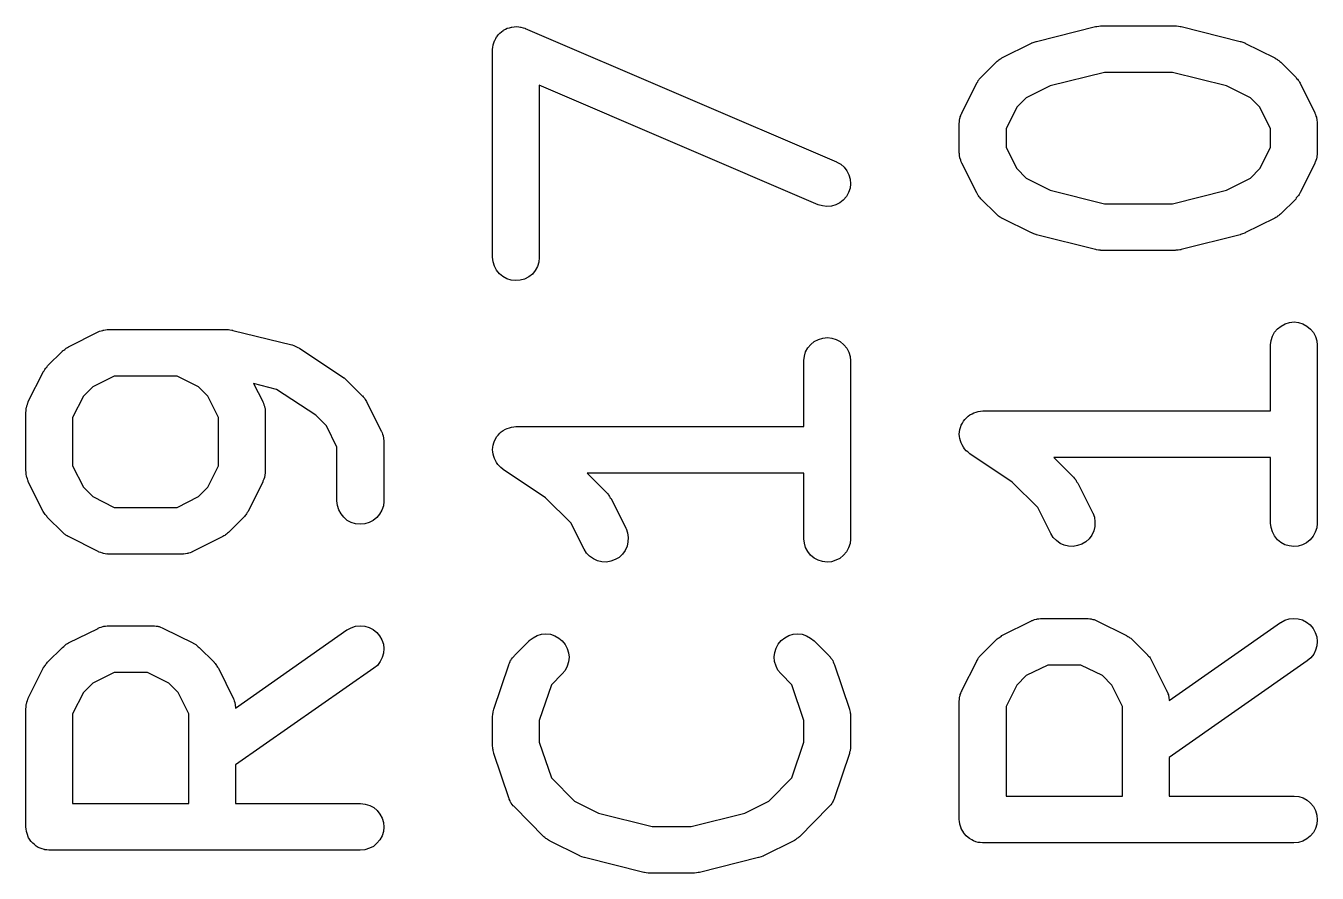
# Model space of a CAD drawing. Extents: x 99.8 to 129.4, y -164.5 to -95.4.
# Drawn here: x 106.877 to 111.027, y -114.737 to -112.013 of the extents above; entities that cross this region are included whole.
import ezdxf

# ---------------------------------------------------------------- set-up
doc = ezdxf.new("R2010")
doc.units = 0
doc.layers.add('BLACK', color=7, linetype='CONTINUOUS')

msp = doc.modelspace()

# ---------------------------------------------------------------- linework, layer by layer
at = {"layer": 'BLACK', "linetype": 'CONTINUOUS'}
for p, q in [((108.387, -112.054), (108.39, -112.048)), ((108.39, -112.048), (108.391, -112.048)), ((108.391, -112.048), (108.395, -112.042)), ((108.391, -112.048), (108.391, -112.048)), ((108.395, -112.042), (108.4, -112.037)), ((108.4, -112.037), (108.406, -112.032)), ((108.4, -112.037), (108.4, -112.037)), ((108.4, -112.037), (108.4, -112.037)), ((108.406, -112.032), (108.411, -112.028)), ((108.411, -112.028), (108.412, -112.028)), ((108.412, -112.027), (108.418, -112.024)), ((108.412, -112.028), (108.412, -112.027)), ((108.418, -112.024), (108.424, -112.021)), ((108.424, -112.021), (108.425, -112.021)), ((108.425, -112.021), (108.431, -112.019)), ((108.425, -112.021), (108.425, -112.021)), ((108.431, -112.019), (108.438, -112.017)), ((108.438, -112.017), (108.439, -112.017)), ((108.439, -112.017), (108.446, -112.016)), ((108.439, -112.017), (108.439, -112.017)), ((108.446, -112.016), (108.453, -112.015)), ((108.453, -112.016), (108.453, -112.015)), ((108.453, -112.015), (108.461, -112.016)), ((108.453, -112.015), (108.453, -112.016)), ((108.461, -112.016), (108.467, -112.017)), ((108.467, -112.017), (108.468, -112.017)), ((108.468, -112.017), (108.468, -112.017)), ((108.468, -112.017), (108.475, -112.019)), ((108.475, -112.019), (108.481, -112.021)), ((108.481, -112.021), (108.482, -112.021)), ((108.482, -112.021), (108.482, -112.022)), ((108.482, -112.022), (109.482, -112.45)), ((110.125, -112.063), (110.315, -112.015)), ((110.315, -112.015), (110.316, -112.015)), ((110.316, -112.015), (110.317, -112.015)), ((110.317, -112.015), (110.319, -112.015)), ((110.319, -112.015), (110.325, -112.014)), ((110.325, -112.014), (110.331, -112.013)), ((110.331, -112.013), (110.332, -112.013)), ((110.332, -112.013), (110.333, -112.013)), ((110.333, -112.013), (110.571, -112.013)), ((110.571, -112.013), (110.572, -112.013)), ((110.572, -112.013), (110.574, -112.013)), ((110.574, -112.013), (110.575, -112.013)), ((110.575, -112.013), (110.581, -112.014)), ((110.581, -112.014), (110.587, -112.015)), ((110.587, -112.015), (110.588, -112.015)), ((110.588, -112.015), (110.59, -112.015)), ((110.59, -112.015), (110.78, -112.063)), ((108.377, -112.089), (108.378, -112.082)), ((108.377, -112.09), (108.377, -112.089)), ((108.377, -112.089), (108.377, -112.089)), ((108.377, -112.089), (108.377, -112.089)), ((108.377, -112.757), (108.377, -112.09)), ((108.378, -112.082), (108.379, -112.075)), ((108.379, -112.074), (108.381, -112.068)), ((108.379, -112.075), (108.379, -112.074)), ((108.379, -112.075), (108.379, -112.075)), ((108.381, -112.068), (108.383, -112.061)), ((108.383, -112.061), (108.384, -112.061)), ((108.384, -112.06), (108.387, -112.054)), ((108.384, -112.061), (108.384, -112.06)), ((110.014, -112.116), (110.109, -112.069)), ((110.109, -112.069), (110.11, -112.068)), ((110.11, -112.068), (110.111, -112.068)), ((110.111, -112.068), (110.117, -112.066)), ((110.111, -112.068), (110.111, -112.068)), ((110.117, -112.066), (110.124, -112.063)), ((110.124, -112.063), (110.124, -112.063)), ((110.124, -112.063), (110.125, -112.063)), ((110.78, -112.063), (110.781, -112.063)), ((110.781, -112.063), (110.781, -112.063)), ((110.781, -112.063), (110.782, -112.063)), ((110.782, -112.063), (110.788, -112.066)), ((110.788, -112.066), (110.795, -112.068)), ((110.795, -112.068), (110.795, -112.069)), ((110.795, -112.069), (110.795, -112.069)), ((110.795, -112.069), (110.891, -112.116)), ((109.947, -112.178), (109.995, -112.13)), ((109.995, -112.13), (109.999, -112.127)), ((109.995, -112.13), (109.995, -112.13)), ((109.999, -112.127), (110.002, -112.124)), ((110.002, -112.124), (110.004, -112.122)), ((110.004, -112.122), (110.007, -112.12)), ((110.007, -112.12), (110.011, -112.118)), ((110.011, -112.118), (110.014, -112.116)), ((110.891, -112.116), (110.892, -112.117)), ((110.892, -112.117), (110.895, -112.119)), ((110.895, -112.119), (110.899, -112.121)), ((110.899, -112.121), (110.901, -112.123)), ((110.901, -112.123), (110.904, -112.125)), ((110.904, -112.125), (110.907, -112.128)), ((110.907, -112.128), (110.91, -112.13)), ((110.91, -112.13), (110.958, -112.178)), ((110.343, -112.163), (110.169, -112.206)), ((110.562, -112.163), (110.343, -112.163)), ((110.736, -112.206), (110.562, -112.163)), ((109.423, -112.588), (108.527, -112.204)), ((108.527, -112.204), (108.527, -112.757)), ((109.885, -112.293), (109.933, -112.197)), ((109.933, -112.196), (109.936, -112.193)), ((109.933, -112.197), (109.933, -112.196)), ((109.936, -112.193), (109.938, -112.189)), ((109.938, -112.189), (109.94, -112.187)), ((109.94, -112.187), (109.941, -112.184)), ((109.941, -112.184), (109.944, -112.181)), ((109.944, -112.181), (109.947, -112.178)), ((110.169, -112.206), (110.092, -112.245)), ((110.813, -112.245), (110.736, -112.206)), ((110.958, -112.178), (110.959, -112.179)), ((110.959, -112.179), (110.961, -112.182)), ((110.961, -112.182), (110.964, -112.185)), ((110.964, -112.185), (110.966, -112.188)), ((110.966, -112.188), (110.968, -112.19)), ((110.968, -112.19), (110.97, -112.194)), ((110.97, -112.194), (110.972, -112.197)), ((110.972, -112.197), (111.019, -112.293)), ((110.092, -112.245), (110.062, -112.275)), ((110.843, -112.275), (110.813, -112.245)), ((109.882, -112.302), (109.883, -112.297)), ((109.883, -112.297), (109.885, -112.295)), ((109.885, -112.295), (109.885, -112.293)), ((110.062, -112.275), (110.027, -112.344)), ((110.877, -112.344), (110.843, -112.275)), ((111.019, -112.293), (111.02, -112.294)), ((111.02, -112.294), (111.021, -112.296)), ((111.021, -112.296), (111.022, -112.298)), ((111.022, -112.298), (111.023, -112.303)), ((109.877, -112.325), (109.878, -112.323)), ((109.877, -112.326), (109.877, -112.325)), ((109.877, -112.421), (109.877, -112.326)), ((109.878, -112.316), (109.879, -112.311)), ((109.878, -112.321), (109.878, -112.316)), ((109.878, -112.323), (109.878, -112.321)), ((109.879, -112.311), (109.88, -112.308)), ((109.88, -112.306), (109.882, -112.302)), ((109.88, -112.308), (109.88, -112.306)), ((111.023, -112.303), (111.025, -112.307)), ((111.025, -112.307), (111.025, -112.31)), ((111.025, -112.31), (111.026, -112.312)), ((111.026, -112.312), (111.026, -112.317)), ((111.026, -112.317), (111.027, -112.322)), ((111.027, -112.322), (111.027, -112.324)), ((111.027, -112.324), (111.027, -112.326)), ((111.027, -112.326), (111.027, -112.421)), ((110.027, -112.344), (110.027, -112.404)), ((110.877, -112.404), (110.877, -112.344)), ((109.878, -112.424), (109.877, -112.421)), ((110.027, -112.404), (110.062, -112.472)), ((110.843, -112.472), (110.877, -112.404)), ((111.027, -112.421), (111.027, -112.422)), ((111.027, -112.422), (111.027, -112.425)), ((109.482, -112.45), (109.483, -112.451)), ((109.483, -112.451), (109.496, -112.458)), ((109.496, -112.458), (109.507, -112.467)), ((109.878, -112.426), (109.878, -112.424)), ((109.878, -112.431), (109.878, -112.426)), ((109.879, -112.436), (109.878, -112.431)), ((109.879, -112.438), (109.879, -112.436)), ((109.88, -112.44), (109.879, -112.438)), ((109.882, -112.445), (109.88, -112.44)), ((109.883, -112.45), (109.882, -112.445)), ((109.884, -112.452), (109.883, -112.45)), ((109.885, -112.454), (109.884, -112.452)), ((109.885, -112.455), (109.885, -112.454)), ((109.933, -112.55), (109.885, -112.455)), ((111.019, -112.455), (110.972, -112.55)), ((111.02, -112.453), (111.019, -112.455)), ((111.021, -112.451), (111.02, -112.453)), ((111.023, -112.446), (111.021, -112.451)), ((111.025, -112.441), (111.023, -112.446)), ((111.026, -112.437), (111.025, -112.439)), ((111.025, -112.439), (111.025, -112.441)), ((111.027, -112.427), (111.026, -112.432)), ((111.026, -112.432), (111.026, -112.437)), ((111.027, -112.425), (111.027, -112.427)), ((109.507, -112.467), (109.516, -112.479)), ((109.516, -112.479), (109.522, -112.492)), ((109.522, -112.492), (109.526, -112.506)), ((109.526, -112.506), (109.527, -112.521)), ((110.062, -112.472), (110.092, -112.503)), ((110.092, -112.503), (110.169, -112.541)), ((110.736, -112.541), (110.813, -112.503)), ((110.813, -112.503), (110.843, -112.472)), ((109.526, -112.535), (109.521, -112.549)), ((109.527, -112.521), (109.526, -112.535)), ((110.169, -112.541), (110.343, -112.585)), ((110.562, -112.585), (110.736, -112.541)), ((109.437, -112.592), (109.423, -112.588)), ((109.48, -112.589), (109.466, -112.593)), ((109.493, -112.582), (109.48, -112.589)), ((109.504, -112.573), (109.493, -112.582)), ((109.514, -112.562), (109.504, -112.573)), ((109.521, -112.549), (109.514, -112.562)), ((109.935, -112.554), (109.933, -112.55)), ((109.937, -112.558), (109.935, -112.554)), ((109.939, -112.56), (109.937, -112.558)), ((109.941, -112.563), (109.939, -112.56)), ((109.944, -112.566), (109.941, -112.563)), ((109.946, -112.569), (109.944, -112.566)), ((109.947, -112.57), (109.946, -112.569)), ((109.995, -112.617), (109.947, -112.57)), ((110.343, -112.585), (110.562, -112.585)), ((110.958, -112.57), (110.91, -112.617)), ((110.96, -112.566), (110.958, -112.57)), ((110.963, -112.563), (110.96, -112.566)), ((110.965, -112.561), (110.963, -112.563)), ((110.967, -112.558), (110.965, -112.561)), ((110.969, -112.555), (110.967, -112.558)), ((110.971, -112.551), (110.969, -112.555)), ((110.972, -112.55), (110.971, -112.551)), ((109.451, -112.594), (109.437, -112.592)), ((109.466, -112.593), (109.451, -112.594)), ((109.998, -112.62), (109.995, -112.617)), ((110.001, -112.623), (109.998, -112.62)), ((110.003, -112.625), (110.001, -112.623)), ((110.006, -112.627), (110.003, -112.625)), ((110.01, -112.629), (110.006, -112.627)), ((110.013, -112.631), (110.01, -112.629)), ((110.014, -112.631), (110.013, -112.631)), ((110.109, -112.679), (110.014, -112.631)), ((110.891, -112.631), (110.795, -112.679)), ((110.894, -112.629), (110.891, -112.631)), ((110.898, -112.627), (110.894, -112.629)), ((110.9, -112.625), (110.898, -112.627)), ((110.903, -112.624), (110.9, -112.625)), ((110.906, -112.621), (110.903, -112.624)), ((110.909, -112.618), (110.906, -112.621)), ((110.91, -112.617), (110.909, -112.618)), ((110.11, -112.679), (110.109, -112.679)), ((110.116, -112.682), (110.11, -112.679)), ((110.11, -112.679), (110.11, -112.679)), ((110.123, -112.684), (110.116, -112.682)), ((110.124, -112.684), (110.123, -112.684)), ((110.123, -112.684), (110.123, -112.684)), ((110.125, -112.685), (110.124, -112.684)), ((110.315, -112.732), (110.125, -112.685)), ((110.78, -112.685), (110.59, -112.732)), ((110.781, -112.684), (110.78, -112.685)), ((110.78, -112.685), (110.78, -112.685)), ((110.787, -112.682), (110.781, -112.684)), ((110.794, -112.68), (110.787, -112.682)), ((110.795, -112.679), (110.794, -112.68)), ((110.794, -112.68), (110.794, -112.68)), ((110.795, -112.679), (110.795, -112.679)), ((110.316, -112.732), (110.315, -112.732)), ((110.318, -112.733), (110.316, -112.732)), ((110.324, -112.734), (110.318, -112.733)), ((110.33, -112.734), (110.324, -112.734)), ((110.331, -112.734), (110.33, -112.734)), ((110.332, -112.735), (110.331, -112.734)), ((110.333, -112.735), (110.332, -112.735)), ((110.571, -112.735), (110.333, -112.735)), ((110.573, -112.734), (110.571, -112.735)), ((110.574, -112.734), (110.573, -112.734)), ((110.58, -112.734), (110.574, -112.734)), ((110.586, -112.733), (110.58, -112.734)), ((110.587, -112.733), (110.586, -112.733)), ((110.589, -112.733), (110.587, -112.733)), ((110.59, -112.732), (110.589, -112.733)), ((108.379, -112.772), (108.377, -112.757)), ((108.383, -112.786), (108.379, -112.772)), ((108.39, -112.799), (108.383, -112.786)), ((108.521, -112.787), (108.514, -112.8)), ((108.526, -112.773), (108.521, -112.787)), ((108.527, -112.758), (108.526, -112.773)), ((108.527, -112.757), (108.527, -112.758)), ((108.399, -112.81), (108.39, -112.799)), ((108.41, -112.819), (108.399, -112.81)), ((108.423, -112.826), (108.41, -112.819)), ((108.437, -112.831), (108.423, -112.826)), ((108.452, -112.832), (108.437, -112.831)), ((108.466, -112.831), (108.452, -112.832)), ((108.48, -112.827), (108.466, -112.831)), ((108.493, -112.82), (108.48, -112.827)), ((108.505, -112.811), (108.493, -112.82)), ((108.514, -112.8), (108.505, -112.811)), ((107.014, -113.045), (107.109, -112.997)), ((107.109, -112.997), (107.11, -112.997)), ((107.11, -112.997), (107.112, -112.996)), ((107.112, -112.996), (107.114, -112.995)), ((107.114, -112.995), (107.119, -112.993)), ((107.119, -112.993), (107.124, -112.992)), ((107.124, -112.992), (107.126, -112.991)), ((107.126, -112.991), (107.128, -112.991)), ((107.128, -112.991), (107.133, -112.99)), ((107.133, -112.99), (107.138, -112.989)), ((107.138, -112.989), (107.141, -112.989)), ((107.141, -112.989), (107.143, -112.989)), ((107.143, -112.989), (107.524, -112.989)), ((107.524, -112.989), (107.525, -112.989)), ((107.525, -112.989), (107.526, -112.989)), ((107.526, -112.989), (107.528, -112.989)), ((107.528, -112.989), (107.533, -112.99)), ((107.533, -112.99), (107.539, -112.991)), ((107.539, -112.991), (107.541, -112.991)), ((107.541, -112.991), (107.542, -112.992)), ((107.542, -112.992), (107.732, -113.039)), ((110.883, -113.011), (110.89, -112.998)), ((110.89, -112.998), (110.9, -112.987)), ((110.9, -112.987), (110.911, -112.978)), ((110.911, -112.978), (110.924, -112.971)), ((110.924, -112.971), (110.938, -112.967)), ((110.938, -112.967), (110.953, -112.965)), ((110.953, -112.965), (110.967, -112.967)), ((110.967, -112.967), (110.981, -112.971)), ((110.981, -112.971), (110.994, -112.978)), ((110.994, -112.978), (111.006, -112.988)), ((111.006, -112.988), (111.015, -112.999)), ((111.015, -112.999), (111.022, -113.012)), ((107.011, -113.047), (107.014, -113.045)), ((107.732, -113.039), (107.733, -113.039)), ((107.733, -113.039), (107.738, -113.041)), ((107.738, -113.041), (107.743, -113.043)), ((107.743, -113.043), (107.745, -113.044)), ((107.745, -113.044), (107.747, -113.045)), ((107.747, -113.045), (107.751, -113.047)), ((109.39, -113.048), (109.4, -113.037)), ((109.4, -113.037), (109.411, -113.028)), ((109.411, -113.028), (109.424, -113.021)), ((109.424, -113.021), (109.438, -113.017)), ((109.438, -113.017), (109.453, -113.015)), ((109.453, -113.015), (109.467, -113.017)), ((109.467, -113.017), (109.481, -113.021)), ((109.481, -113.021), (109.494, -113.028)), ((109.494, -113.028), (109.506, -113.038)), ((109.506, -113.038), (109.515, -113.049)), ((110.877, -113.039), (110.879, -113.025)), ((110.877, -113.04), (110.877, -113.039)), ((110.877, -113.251), (110.877, -113.04)), ((110.879, -113.025), (110.883, -113.011)), ((111.022, -113.012), (111.026, -113.026)), ((111.026, -113.026), (111.027, -113.04)), ((111.027, -113.04), (111.027, -113.612)), ((106.947, -113.106), (106.995, -113.059)), ((106.995, -113.058), (106.999, -113.056)), ((106.995, -113.059), (106.995, -113.058)), ((106.999, -113.056), (107.002, -113.053)), ((107.002, -113.053), (107.004, -113.051)), ((107.004, -113.051), (107.007, -113.049)), ((107.007, -113.049), (107.011, -113.047)), ((107.751, -113.047), (107.756, -113.049)), ((107.756, -113.049), (107.899, -113.145)), ((109.377, -113.089), (109.379, -113.075)), ((109.379, -113.075), (109.383, -113.061)), ((109.383, -113.061), (109.39, -113.048)), ((109.515, -113.049), (109.522, -113.062)), ((109.522, -113.062), (109.526, -113.076)), ((109.526, -113.076), (109.527, -113.09)), ((106.885, -113.221), (106.933, -113.126)), ((106.933, -113.125), (106.936, -113.122)), ((106.933, -113.126), (106.933, -113.125)), ((106.936, -113.122), (106.938, -113.118)), ((106.938, -113.118), (106.94, -113.115)), ((106.94, -113.115), (106.941, -113.113)), ((106.941, -113.113), (106.944, -113.11)), ((106.944, -113.11), (106.947, -113.106)), ((109.377, -113.09), (109.377, -113.089)), ((109.377, -113.301), (109.377, -113.09)), ((109.527, -113.09), (109.527, -113.662)), ((107.161, -113.139), (107.092, -113.174)), ((107.363, -113.139), (107.161, -113.139)), ((107.432, -113.174), (107.363, -113.139)), ((107.683, -113.182), (107.609, -113.163)), ((107.609, -113.163), (107.639, -113.221)), ((107.899, -113.145), (107.899, -113.145)), ((107.899, -113.145), (107.899, -113.145)), ((107.899, -113.145), (107.899, -113.145)), ((107.899, -113.145), (107.9, -113.145)), ((107.9, -113.145), (107.905, -113.15)), ((107.905, -113.15), (107.91, -113.154)), ((107.91, -113.154), (107.958, -113.202)), ((107.062, -113.204), (107.027, -113.272)), ((107.092, -113.174), (107.062, -113.204)), ((107.462, -113.204), (107.432, -113.174)), ((107.496, -113.272), (107.462, -113.204)), ((107.809, -113.265), (107.683, -113.182)), ((107.958, -113.202), (107.959, -113.202)), ((107.959, -113.202), (107.961, -113.206)), ((107.961, -113.206), (107.964, -113.209)), ((107.964, -113.209), (107.966, -113.211)), ((107.966, -113.211), (107.968, -113.214)), ((106.877, -113.254), (106.878, -113.252)), ((106.878, -113.244), (106.879, -113.239)), ((106.878, -113.249), (106.878, -113.244)), ((106.878, -113.252), (106.878, -113.249)), ((106.879, -113.239), (106.88, -113.237)), ((106.88, -113.235), (106.882, -113.23)), ((106.88, -113.237), (106.88, -113.235)), ((106.882, -113.23), (106.883, -113.225)), ((106.883, -113.225), (106.885, -113.223)), ((106.885, -113.223), (106.885, -113.221)), ((107.639, -113.221), (107.639, -113.222)), ((107.639, -113.222), (107.64, -113.224)), ((107.64, -113.224), (107.641, -113.226)), ((107.641, -113.226), (107.642, -113.231)), ((107.642, -113.231), (107.644, -113.236)), ((107.644, -113.236), (107.644, -113.238)), ((107.644, -113.238), (107.645, -113.24)), ((107.645, -113.24), (107.646, -113.245)), ((107.646, -113.245), (107.646, -113.25)), ((107.646, -113.25), (107.646, -113.253)), ((107.646, -113.253), (107.646, -113.255)), ((107.968, -113.214), (107.97, -113.218)), ((107.97, -113.218), (107.972, -113.221)), ((107.972, -113.221), (108.019, -113.316)), ((109.931, -113.255), (109.938, -113.253)), ((109.938, -113.253), (109.945, -113.252)), ((109.938, -113.253), (109.938, -113.253)), ((109.938, -113.253), (109.938, -113.253)), ((109.945, -113.252), (109.952, -113.251)), ((109.952, -113.251), (110.877, -113.251)), ((106.877, -113.255), (106.877, -113.254)), ((106.877, -113.445), (106.877, -113.255)), ((107.027, -113.272), (107.027, -113.428)), ((107.496, -113.428), (107.496, -113.272)), ((107.646, -113.255), (107.646, -113.445)), ((107.843, -113.299), (107.809, -113.265)), ((109.883, -113.297), (109.887, -113.29)), ((109.887, -113.29), (109.89, -113.284)), ((109.89, -113.284), (109.895, -113.279)), ((109.89, -113.284), (109.89, -113.284)), ((109.89, -113.284), (109.89, -113.284)), ((109.895, -113.279), (109.9, -113.273)), ((109.9, -113.273), (109.905, -113.268)), ((109.9, -113.273), (109.9, -113.273)), ((109.9, -113.273), (109.9, -113.273)), ((109.905, -113.268), (109.911, -113.264)), ((109.911, -113.264), (109.918, -113.26)), ((109.911, -113.264), (109.911, -113.264)), ((109.911, -113.264), (109.911, -113.264)), ((109.918, -113.26), (109.924, -113.257)), ((109.924, -113.257), (109.931, -113.255)), ((109.924, -113.257), (109.924, -113.257)), ((109.924, -113.257), (109.924, -113.257)), ((107.877, -113.368), (107.843, -113.299)), ((108.019, -113.316), (108.02, -113.317)), ((108.02, -113.317), (108.021, -113.319)), ((108.021, -113.319), (108.022, -113.321)), ((108.022, -113.321), (108.023, -113.326)), ((108.023, -113.326), (108.025, -113.331)), ((108.025, -113.331), (108.025, -113.333)), ((108.025, -113.333), (108.026, -113.335)), ((108.026, -113.335), (108.026, -113.341)), ((108.387, -113.34), (108.39, -113.334)), ((108.39, -113.334), (108.395, -113.329)), ((108.39, -113.334), (108.39, -113.334)), ((108.39, -113.334), (108.39, -113.334)), ((108.395, -113.329), (108.4, -113.323)), ((108.4, -113.323), (108.405, -113.318)), ((108.4, -113.323), (108.4, -113.323)), ((108.4, -113.323), (108.4, -113.323)), ((108.405, -113.318), (108.411, -113.314)), ((108.411, -113.314), (108.418, -113.31)), ((108.411, -113.314), (108.411, -113.314)), ((108.411, -113.314), (108.411, -113.314)), ((108.418, -113.31), (108.424, -113.307)), ((108.424, -113.307), (108.431, -113.305)), ((108.424, -113.307), (108.424, -113.307)), ((108.424, -113.307), (108.424, -113.307)), ((108.431, -113.305), (108.438, -113.303)), ((108.438, -113.303), (108.445, -113.302)), ((108.438, -113.303), (108.438, -113.303)), ((108.438, -113.303), (108.438, -113.303)), ((108.445, -113.302), (108.452, -113.301)), ((108.452, -113.301), (109.377, -113.301)), ((109.877, -113.326), (109.878, -113.318)), ((109.878, -113.333), (109.877, -113.326)), ((109.877, -113.326), (109.877, -113.326)), ((109.877, -113.326), (109.877, -113.326)), ((109.878, -113.318), (109.879, -113.311)), ((109.879, -113.34), (109.878, -113.333)), ((109.879, -113.311), (109.881, -113.304)), ((109.879, -113.311), (109.879, -113.311)), ((109.879, -113.311), (109.879, -113.311)), ((109.881, -113.304), (109.883, -113.297)), ((109.883, -113.297), (109.883, -113.297)), ((109.883, -113.297), (109.883, -113.297)), ((107.877, -113.54), (107.877, -113.368)), ((108.026, -113.341), (108.027, -113.346)), ((108.027, -113.346), (108.027, -113.348)), ((108.027, -113.348), (108.027, -113.35)), ((108.027, -113.35), (108.027, -113.54)), ((108.377, -113.376), (108.378, -113.368)), ((108.378, -113.383), (108.377, -113.376)), ((108.377, -113.376), (108.377, -113.376)), ((108.377, -113.376), (108.377, -113.376)), ((108.378, -113.368), (108.379, -113.361)), ((108.379, -113.361), (108.381, -113.354)), ((108.379, -113.361), (108.379, -113.361)), ((108.379, -113.361), (108.379, -113.361)), ((108.381, -113.354), (108.383, -113.347)), ((108.383, -113.347), (108.387, -113.34)), ((108.383, -113.347), (108.383, -113.347)), ((108.383, -113.347), (108.383, -113.347)), ((109.881, -113.347), (109.879, -113.34)), ((109.879, -113.34), (109.879, -113.34)), ((109.879, -113.34), (109.879, -113.34)), ((109.883, -113.354), (109.881, -113.347)), ((109.886, -113.36), (109.883, -113.354)), ((109.883, -113.354), (109.883, -113.354)), ((109.883, -113.354), (109.883, -113.354)), ((109.89, -113.367), (109.886, -113.36)), ((109.894, -113.373), (109.89, -113.367)), ((109.89, -113.367), (109.89, -113.367)), ((109.89, -113.367), (109.89, -113.367)), ((109.899, -113.379), (109.894, -113.373)), ((108.379, -113.39), (108.378, -113.383)), ((108.381, -113.397), (108.379, -113.39)), ((108.379, -113.39), (108.379, -113.39)), ((108.379, -113.39), (108.379, -113.39)), ((108.383, -113.404), (108.381, -113.397)), ((108.386, -113.41), (108.383, -113.404)), ((108.383, -113.404), (108.383, -113.404)), ((108.383, -113.404), (108.383, -113.404)), ((108.39, -113.417), (108.386, -113.41)), ((108.394, -113.423), (108.39, -113.417)), ((108.39, -113.417), (108.39, -113.417)), ((108.39, -113.417), (108.39, -113.417)), ((109.904, -113.383), (109.899, -113.379)), ((109.899, -113.379), (109.899, -113.379)), ((109.899, -113.379), (109.899, -113.379)), ((109.91, -113.388), (109.904, -113.383)), ((109.911, -113.389), (109.91, -113.388)), ((109.91, -113.388), (109.91, -113.388)), ((109.91, -113.388), (109.91, -113.388)), ((109.91, -113.388), (109.91, -113.388)), ((110.047, -113.48), (109.911, -113.389)), ((110.877, -113.401), (110.181, -113.401)), ((110.181, -113.401), (110.244, -113.464)), ((110.877, -113.612), (110.877, -113.401)), ((106.878, -113.447), (106.877, -113.445)), ((106.878, -113.45), (106.878, -113.447)), ((106.878, -113.455), (106.878, -113.45)), ((106.879, -113.46), (106.878, -113.455)), ((106.879, -113.462), (106.879, -113.46)), ((107.027, -113.428), (107.062, -113.496)), ((107.462, -113.496), (107.496, -113.428)), ((107.645, -113.461), (107.644, -113.463)), ((107.646, -113.451), (107.645, -113.456)), ((107.645, -113.456), (107.645, -113.461)), ((107.646, -113.445), (107.646, -113.446)), ((107.646, -113.446), (107.646, -113.448)), ((107.646, -113.448), (107.646, -113.451)), ((108.399, -113.429), (108.394, -113.423)), ((108.404, -113.433), (108.399, -113.429)), ((108.399, -113.429), (108.399, -113.429)), ((108.399, -113.429), (108.399, -113.429)), ((108.41, -113.438), (108.404, -113.433)), ((108.411, -113.439), (108.41, -113.438)), ((108.41, -113.438), (108.41, -113.438)), ((108.41, -113.438), (108.41, -113.438)), ((108.41, -113.438), (108.41, -113.438)), ((108.547, -113.53), (108.411, -113.439)), ((109.377, -113.451), (108.681, -113.451)), ((108.681, -113.451), (108.744, -113.514)), ((109.377, -113.662), (109.377, -113.451)), ((106.88, -113.464), (106.879, -113.462)), ((106.882, -113.469), (106.88, -113.464)), ((106.883, -113.474), (106.882, -113.469)), ((106.884, -113.476), (106.883, -113.474)), ((106.885, -113.478), (106.884, -113.476)), ((106.885, -113.479), (106.885, -113.478)), ((106.933, -113.574), (106.885, -113.479)), ((107.062, -113.496), (107.092, -113.526)), ((107.432, -113.526), (107.462, -113.496)), ((107.639, -113.479), (107.591, -113.574)), ((107.64, -113.475), (107.639, -113.477)), ((107.639, -113.477), (107.639, -113.479)), ((107.642, -113.47), (107.64, -113.475)), ((107.644, -113.465), (107.642, -113.47)), ((107.644, -113.463), (107.644, -113.465)), ((110.129, -113.561), (110.047, -113.48)), ((110.244, -113.464), (110.244, -113.464)), ((110.244, -113.464), (110.247, -113.468)), ((110.247, -113.468), (110.25, -113.471)), ((110.25, -113.471), (110.251, -113.473)), ((110.251, -113.473), (110.253, -113.476)), ((110.253, -113.476), (110.255, -113.48)), ((110.255, -113.48), (110.258, -113.483)), ((110.258, -113.483), (110.305, -113.578)), ((107.092, -113.526), (107.161, -113.561)), ((107.363, -113.561), (107.432, -113.526)), ((107.879, -113.555), (107.877, -113.54)), ((108.027, -113.542), (108.026, -113.556)), ((108.027, -113.54), (108.027, -113.542)), ((108.629, -113.611), (108.547, -113.53)), ((108.744, -113.514), (108.744, -113.514)), ((108.744, -113.514), (108.747, -113.518)), ((108.747, -113.518), (108.75, -113.521)), ((108.75, -113.521), (108.751, -113.523)), ((108.751, -113.523), (108.753, -113.526)), ((108.753, -113.526), (108.755, -113.53)), ((108.755, -113.53), (108.758, -113.533)), ((108.758, -113.533), (108.805, -113.628)), ((106.935, -113.578), (106.933, -113.574)), ((106.937, -113.581), (106.935, -113.578)), ((106.939, -113.584), (106.937, -113.581)), ((106.941, -113.586), (106.939, -113.584)), ((107.161, -113.561), (107.363, -113.561)), ((107.584, -113.585), (107.582, -113.587)), ((107.586, -113.582), (107.584, -113.585)), ((107.588, -113.578), (107.586, -113.582)), ((107.59, -113.575), (107.588, -113.578)), ((107.591, -113.574), (107.59, -113.575)), ((107.883, -113.569), (107.879, -113.555)), ((107.89, -113.582), (107.883, -113.569)), ((107.899, -113.593), (107.89, -113.582)), ((108.014, -113.583), (108.005, -113.594)), ((108.021, -113.57), (108.014, -113.583)), ((108.026, -113.556), (108.021, -113.57)), ((110.171, -113.645), (110.129, -113.561)), ((110.305, -113.578), (110.306, -113.579)), ((110.306, -113.579), (110.311, -113.593)), ((106.944, -113.589), (106.941, -113.586)), ((106.946, -113.593), (106.944, -113.589)), ((106.947, -113.594), (106.946, -113.593)), ((106.995, -113.641), (106.947, -113.594)), ((107.577, -113.594), (107.529, -113.641)), ((107.58, -113.59), (107.577, -113.594)), ((107.582, -113.587), (107.58, -113.59)), ((107.91, -113.603), (107.899, -113.593)), ((107.923, -113.61), (107.91, -113.603)), ((107.937, -113.614), (107.923, -113.61)), ((107.952, -113.615), (107.937, -113.614)), ((107.966, -113.614), (107.952, -113.615)), ((107.98, -113.61), (107.966, -113.614)), ((107.993, -113.603), (107.98, -113.61)), ((108.005, -113.594), (107.993, -113.603)), ((108.671, -113.695), (108.629, -113.611)), ((110.312, -113.622), (110.309, -113.636)), ((110.311, -113.593), (110.313, -113.608)), ((110.313, -113.608), (110.312, -113.622)), ((110.879, -113.626), (110.877, -113.612)), ((110.883, -113.64), (110.879, -113.626)), ((111.026, -113.627), (111.021, -113.641)), ((111.027, -113.613), (111.026, -113.627)), ((111.027, -113.612), (111.027, -113.613)), ((106.998, -113.644), (106.995, -113.641)), ((107.001, -113.647), (106.998, -113.644)), ((107.003, -113.648), (107.001, -113.647)), ((107.006, -113.65), (107.003, -113.648)), ((107.01, -113.652), (107.006, -113.65)), ((107.013, -113.655), (107.01, -113.652)), ((107.014, -113.655), (107.013, -113.655)), ((107.109, -113.703), (107.014, -113.655)), ((107.51, -113.655), (107.414, -113.703)), ((107.513, -113.653), (107.51, -113.655)), ((107.517, -113.651), (107.513, -113.653)), ((107.519, -113.649), (107.517, -113.651)), ((107.522, -113.647), (107.519, -113.649)), ((107.525, -113.644), (107.522, -113.647)), ((107.528, -113.642), (107.525, -113.644)), ((107.529, -113.641), (107.528, -113.642)), ((108.805, -113.628), (108.806, -113.629)), ((108.806, -113.629), (108.811, -113.643)), ((108.811, -113.643), (108.813, -113.658)), ((108.813, -113.658), (108.812, -113.672)), ((109.379, -113.676), (109.377, -113.662)), ((109.527, -113.663), (109.526, -113.677)), ((109.527, -113.662), (109.527, -113.663)), ((110.179, -113.658), (110.171, -113.645)), ((110.189, -113.668), (110.179, -113.658)), ((110.201, -113.677), (110.189, -113.668)), ((110.294, -113.662), (110.284, -113.672)), ((110.303, -113.65), (110.294, -113.662)), ((110.309, -113.636), (110.303, -113.65)), ((110.89, -113.653), (110.883, -113.64)), ((110.899, -113.665), (110.89, -113.653)), ((110.91, -113.674), (110.899, -113.665)), ((111.005, -113.665), (110.993, -113.675)), ((111.014, -113.654), (111.005, -113.665)), ((111.021, -113.641), (111.014, -113.654)), ((107.111, -113.704), (107.109, -113.703)), ((107.113, -113.705), (107.111, -113.704)), ((107.118, -113.706), (107.113, -113.705)), ((107.123, -113.708), (107.118, -113.706)), ((107.125, -113.708), (107.123, -113.708)), ((107.127, -113.709), (107.125, -113.708)), ((107.132, -113.71), (107.127, -113.709)), ((107.137, -113.711), (107.132, -113.71)), ((107.14, -113.71), (107.137, -113.711)), ((107.142, -113.711), (107.14, -113.71)), ((107.383, -113.71), (107.381, -113.711)), ((107.385, -113.711), (107.383, -113.71)), ((107.39, -113.71), (107.385, -113.711)), ((107.396, -113.709), (107.39, -113.71)), ((107.398, -113.709), (107.396, -113.709)), ((107.4, -113.708), (107.398, -113.709)), ((107.405, -113.707), (107.4, -113.708)), ((107.41, -113.705), (107.405, -113.707)), ((107.411, -113.704), (107.41, -113.705)), ((107.414, -113.703), (107.411, -113.704)), ((107.414, -113.703), (107.414, -113.703)), ((108.679, -113.708), (108.671, -113.695)), ((108.689, -113.718), (108.679, -113.708)), ((108.803, -113.7), (108.794, -113.712)), ((108.809, -113.686), (108.803, -113.7)), ((108.812, -113.672), (108.809, -113.686)), ((109.383, -113.69), (109.379, -113.676)), ((109.39, -113.703), (109.383, -113.69)), ((109.399, -113.715), (109.39, -113.703)), ((109.514, -113.704), (109.505, -113.715)), ((109.521, -113.691), (109.514, -113.704)), ((109.526, -113.677), (109.521, -113.691)), ((110.214, -113.683), (110.201, -113.677)), ((110.228, -113.686), (110.214, -113.683)), ((110.243, -113.687), (110.228, -113.686)), ((110.257, -113.684), (110.243, -113.687)), ((110.271, -113.679), (110.257, -113.684)), ((110.284, -113.672), (110.271, -113.679)), ((110.923, -113.681), (110.91, -113.674)), ((110.937, -113.685), (110.923, -113.681)), ((110.952, -113.687), (110.937, -113.685)), ((110.966, -113.686), (110.952, -113.687)), ((110.98, -113.681), (110.966, -113.686)), ((110.993, -113.675), (110.98, -113.681)), ((107.143, -113.711), (107.142, -113.711)), ((107.381, -113.711), (107.143, -113.711)), ((108.701, -113.727), (108.689, -113.718)), ((108.714, -113.733), (108.701, -113.727)), ((108.728, -113.736), (108.714, -113.733)), ((108.743, -113.737), (108.728, -113.736)), ((108.757, -113.734), (108.743, -113.737)), ((108.771, -113.729), (108.757, -113.734)), ((108.784, -113.722), (108.771, -113.729)), ((108.794, -113.712), (108.784, -113.722)), ((109.41, -113.724), (109.399, -113.715)), ((109.423, -113.731), (109.41, -113.724)), ((109.437, -113.735), (109.423, -113.731)), ((109.452, -113.737), (109.437, -113.735)), ((109.466, -113.736), (109.452, -113.737)), ((109.48, -113.731), (109.466, -113.736)), ((109.493, -113.725), (109.48, -113.731)), ((109.505, -113.715), (109.493, -113.725)), ((107.014, -113.997), (107.109, -113.95)), ((107.109, -113.95), (107.11, -113.949)), ((107.11, -113.949), (107.112, -113.948)), ((107.112, -113.948), (107.114, -113.947)), ((107.114, -113.947), (107.119, -113.946)), ((107.119, -113.946), (107.124, -113.944)), ((107.124, -113.944), (107.126, -113.944)), ((107.126, -113.944), (107.128, -113.943)), ((107.128, -113.943), (107.133, -113.943)), ((107.133, -113.943), (107.138, -113.942)), ((107.138, -113.942), (107.141, -113.942)), ((107.141, -113.942), (107.143, -113.942)), ((107.143, -113.942), (107.286, -113.942)), ((107.286, -113.942), (107.287, -113.942)), ((107.287, -113.942), (107.289, -113.942)), ((107.289, -113.942), (107.291, -113.942)), ((107.291, -113.942), (107.296, -113.943)), ((107.296, -113.943), (107.301, -113.943)), ((107.301, -113.943), (107.303, -113.944)), ((107.303, -113.944), (107.306, -113.944)), ((107.306, -113.944), (107.31, -113.946)), ((107.31, -113.946), (107.315, -113.948)), ((107.315, -113.948), (107.317, -113.949)), ((107.317, -113.949), (107.319, -113.95)), ((107.319, -113.95), (107.414, -113.997)), ((107.551, -114.206), (107.909, -113.955)), ((107.909, -113.955), (107.91, -113.955)), ((107.91, -113.955), (107.923, -113.948)), ((107.923, -113.948), (107.937, -113.943)), ((107.937, -113.943), (107.952, -113.942)), ((107.952, -113.942), (107.966, -113.943)), ((107.966, -113.943), (107.98, -113.947)), ((107.98, -113.947), (107.993, -113.954)), ((107.993, -113.954), (108.005, -113.963)), ((110.014, -113.973), (110.109, -113.926)), ((110.109, -113.926), (110.11, -113.925)), ((110.11, -113.925), (110.112, -113.925)), ((110.112, -113.925), (110.114, -113.924)), ((110.114, -113.924), (110.119, -113.922)), ((110.119, -113.922), (110.124, -113.92)), ((110.124, -113.92), (110.126, -113.92)), ((110.126, -113.92), (110.128, -113.919)), ((110.128, -113.919), (110.133, -113.919)), ((110.133, -113.919), (110.138, -113.918)), ((110.138, -113.918), (110.141, -113.918)), ((110.141, -113.918), (110.143, -113.918)), ((110.143, -113.918), (110.286, -113.918)), ((110.286, -113.918), (110.287, -113.918)), ((110.287, -113.918), (110.289, -113.918)), ((110.289, -113.918), (110.291, -113.918)), ((110.291, -113.918), (110.296, -113.919)), ((110.296, -113.919), (110.301, -113.919)), ((110.301, -113.919), (110.303, -113.92)), ((110.303, -113.92), (110.306, -113.921)), ((110.306, -113.921), (110.31, -113.922)), ((110.31, -113.922), (110.315, -113.924)), ((110.315, -113.924), (110.317, -113.925)), ((110.317, -113.925), (110.319, -113.926)), ((110.319, -113.926), (110.414, -113.973)), ((110.551, -114.182), (110.909, -113.931)), ((110.909, -113.931), (110.91, -113.931)), ((110.91, -113.931), (110.923, -113.924)), ((110.923, -113.924), (110.937, -113.919)), ((110.937, -113.919), (110.952, -113.918)), ((110.952, -113.918), (110.966, -113.919)), ((110.966, -113.919), (110.98, -113.923)), ((110.98, -113.923), (110.993, -113.93)), ((110.993, -113.93), (111.005, -113.939)), ((111.005, -113.939), (111.014, -113.95)), ((111.014, -113.95), (111.021, -113.963)), ((107.007, -114.001), (107.011, -113.999)), ((107.011, -113.999), (107.014, -113.997)), ((107.414, -113.997), (107.415, -113.998)), ((107.415, -113.998), (107.419, -114)), ((107.419, -114), (107.423, -114.002)), ((108.005, -113.963), (108.014, -113.974)), ((108.014, -113.974), (108.021, -113.987)), ((108.021, -113.987), (108.026, -114.001)), ((108.447, -114.037), (108.495, -113.99)), ((108.495, -113.989), (108.507, -113.98)), ((108.495, -113.99), (108.495, -113.989)), ((108.507, -113.98), (108.52, -113.973)), ((108.52, -113.973), (108.534, -113.969)), ((108.534, -113.969), (108.548, -113.968)), ((108.548, -113.968), (108.563, -113.969)), ((108.563, -113.969), (108.577, -113.974)), ((108.577, -113.974), (108.59, -113.981)), ((108.59, -113.981), (108.601, -113.99)), ((108.601, -113.99), (108.61, -114.002)), ((109.295, -114.001), (109.304, -113.989)), ((109.304, -113.989), (109.316, -113.98)), ((109.316, -113.98), (109.329, -113.973)), ((109.329, -113.973), (109.343, -113.969)), ((109.343, -113.969), (109.357, -113.968)), ((109.357, -113.968), (109.372, -113.969)), ((109.372, -113.969), (109.386, -113.974)), ((109.386, -113.974), (109.399, -113.981)), ((109.399, -113.981), (109.41, -113.99)), ((109.41, -113.99), (109.458, -114.037)), ((109.947, -114.035), (109.995, -113.987)), ((109.995, -113.987), (109.999, -113.984)), ((109.995, -113.987), (109.995, -113.987)), ((109.999, -113.984), (110.002, -113.981)), ((110.002, -113.981), (110.004, -113.98)), ((110.004, -113.98), (110.007, -113.978)), ((110.007, -113.978), (110.011, -113.976)), ((110.011, -113.976), (110.014, -113.973)), ((110.414, -113.973), (110.415, -113.974)), ((110.415, -113.974), (110.419, -113.976)), ((110.419, -113.976), (110.423, -113.978)), ((110.423, -113.978), (110.425, -113.98)), ((110.425, -113.98), (110.428, -113.982)), ((110.428, -113.982), (110.431, -113.985)), ((110.431, -113.985), (110.434, -113.987)), ((110.434, -113.987), (110.482, -114.035)), ((111.021, -113.963), (111.026, -113.977)), ((111.026, -113.977), (111.027, -113.992)), ((111.027, -113.992), (111.026, -114.006)), ((106.947, -114.059), (106.995, -114.011)), ((106.995, -114.011), (106.999, -114.008)), ((106.995, -114.011), (106.995, -114.011)), ((106.999, -114.008), (107.002, -114.005)), ((107.002, -114.005), (107.004, -114.003)), ((107.004, -114.003), (107.007, -114.001)), ((107.423, -114.002), (107.425, -114.004)), ((107.425, -114.004), (107.428, -114.006)), ((107.428, -114.006), (107.431, -114.009)), ((107.431, -114.009), (107.434, -114.011)), ((107.434, -114.011), (107.482, -114.059)), ((108.026, -114.03), (108.022, -114.044)), ((108.026, -114.001), (108.027, -114.015)), ((108.027, -114.015), (108.026, -114.03)), ((108.441, -114.045), (108.444, -114.041)), ((108.444, -114.041), (108.446, -114.039)), ((108.446, -114.039), (108.447, -114.037)), ((108.61, -114.002), (108.617, -114.015)), ((108.617, -114.015), (108.621, -114.029)), ((108.621, -114.029), (108.623, -114.043)), ((109.282, -114.042), (109.284, -114.028)), ((109.283, -114.057), (109.282, -114.042)), ((109.284, -114.028), (109.288, -114.014)), ((109.288, -114.014), (109.295, -114.001)), ((109.458, -114.037), (109.459, -114.038)), ((109.459, -114.038), (109.46, -114.04)), ((109.46, -114.04), (109.462, -114.041)), ((109.462, -114.041), (109.464, -114.046)), ((109.94, -114.044), (109.941, -114.041)), ((109.941, -114.041), (109.944, -114.038)), ((109.944, -114.038), (109.947, -114.035)), ((110.482, -114.035), (110.482, -114.036)), ((110.482, -114.036), (110.485, -114.039)), ((110.485, -114.039), (110.488, -114.042)), ((110.488, -114.042), (110.49, -114.045)), ((111.016, -114.033), (111.007, -114.045)), ((111.022, -114.02), (111.016, -114.033)), ((111.026, -114.006), (111.022, -114.02)), ((106.885, -114.174), (106.933, -114.078)), ((106.933, -114.077), (106.936, -114.074)), ((106.933, -114.078), (106.933, -114.077)), ((106.936, -114.074), (106.938, -114.07)), ((106.938, -114.07), (106.94, -114.068)), ((106.94, -114.068), (106.941, -114.065)), ((106.941, -114.065), (106.944, -114.062)), ((106.944, -114.062), (106.947, -114.059)), ((107.482, -114.059), (107.482, -114.06)), ((107.482, -114.06), (107.485, -114.063)), ((107.485, -114.063), (107.488, -114.066)), ((107.488, -114.066), (107.49, -114.069)), ((107.49, -114.069), (107.491, -114.071)), ((107.491, -114.071), (107.493, -114.075)), ((107.493, -114.075), (107.496, -114.078)), ((107.496, -114.078), (107.543, -114.174)), ((107.995, -114.078), (107.551, -114.389)), ((108.007, -114.069), (107.995, -114.078)), ((108.016, -114.057), (108.007, -114.069)), ((108.022, -114.044), (108.016, -114.057)), ((108.381, -114.21), (108.429, -114.067)), ((108.429, -114.066), (108.43, -114.064)), ((108.429, -114.067), (108.429, -114.066)), ((108.43, -114.064), (108.431, -114.062)), ((108.431, -114.062), (108.433, -114.057)), ((108.433, -114.057), (108.435, -114.052)), ((108.435, -114.052), (108.437, -114.051)), ((108.437, -114.051), (108.438, -114.049)), ((108.438, -114.049), (108.441, -114.045)), ((108.617, -114.072), (108.61, -114.085)), ((108.621, -114.058), (108.617, -114.072)), ((108.623, -114.043), (108.621, -114.058)), ((109.288, -114.071), (109.283, -114.057)), ((109.294, -114.084), (109.288, -114.071)), ((109.464, -114.046), (109.468, -114.05)), ((109.468, -114.05), (109.469, -114.052)), ((109.469, -114.052), (109.47, -114.053)), ((109.47, -114.053), (109.472, -114.058)), ((109.472, -114.058), (109.474, -114.063)), ((109.474, -114.063), (109.475, -114.065)), ((109.475, -114.065), (109.476, -114.067)), ((109.476, -114.067), (109.524, -114.21)), ((109.885, -114.15), (109.933, -114.055)), ((109.933, -114.054), (109.936, -114.05)), ((109.933, -114.055), (109.933, -114.054)), ((109.936, -114.05), (109.938, -114.046)), ((109.938, -114.046), (109.94, -114.044)), ((110.161, -114.068), (110.092, -114.102)), ((110.268, -114.068), (110.161, -114.068)), ((110.337, -114.102), (110.268, -114.068)), ((110.49, -114.045), (110.491, -114.047)), ((110.491, -114.047), (110.493, -114.051)), ((110.493, -114.051), (110.496, -114.055)), ((110.496, -114.055), (110.543, -114.15)), ((110.995, -114.054), (110.551, -114.365)), ((111.007, -114.045), (110.995, -114.054)), ((107.161, -114.092), (107.092, -114.126)), ((107.268, -114.092), (107.161, -114.092)), ((107.337, -114.126), (107.268, -114.092)), ((108.601, -114.096), (108.566, -114.131)), ((108.61, -114.085), (108.601, -114.096)), ((109.303, -114.095), (109.294, -114.084)), ((109.304, -114.096), (109.303, -114.095)), ((109.339, -114.131), (109.304, -114.096)), ((110.092, -114.102), (110.062, -114.133)), ((110.367, -114.133), (110.337, -114.102)), ((107.062, -114.156), (107.027, -114.225)), ((107.092, -114.126), (107.062, -114.156)), ((107.367, -114.156), (107.337, -114.126)), ((107.401, -114.225), (107.367, -114.156)), ((108.566, -114.131), (108.527, -114.246)), ((109.377, -114.246), (109.339, -114.131)), ((109.879, -114.168), (109.88, -114.166)), ((109.88, -114.163), (109.882, -114.159)), ((109.88, -114.166), (109.88, -114.163)), ((109.882, -114.159), (109.883, -114.154)), ((109.883, -114.154), (109.885, -114.152)), ((109.885, -114.152), (109.885, -114.15)), ((110.062, -114.133), (110.027, -114.201)), ((110.401, -114.201), (110.367, -114.133)), ((110.543, -114.15), (110.544, -114.151)), ((110.544, -114.151), (110.544, -114.153)), ((110.544, -114.153), (110.546, -114.155)), ((110.546, -114.155), (110.547, -114.16)), ((110.547, -114.16), (110.549, -114.164)), ((110.549, -114.164), (110.549, -114.167)), ((106.877, -114.206), (106.878, -114.204)), ((106.877, -114.207), (106.877, -114.206)), ((106.877, -114.588), (106.877, -114.207)), ((106.878, -114.197), (106.879, -114.192)), ((106.878, -114.202), (106.878, -114.197)), ((106.878, -114.204), (106.878, -114.202)), ((106.879, -114.192), (106.88, -114.189)), ((106.88, -114.187), (106.882, -114.182)), ((106.88, -114.189), (106.88, -114.187)), ((106.882, -114.182), (106.883, -114.178)), ((106.883, -114.178), (106.885, -114.176)), ((106.885, -114.176), (106.885, -114.174)), ((107.543, -114.174), (107.544, -114.175)), ((107.544, -114.175), (107.544, -114.177)), ((107.544, -114.177), (107.546, -114.179)), ((107.546, -114.179), (107.547, -114.183)), ((107.547, -114.183), (107.549, -114.188)), ((107.549, -114.188), (107.549, -114.19)), ((107.549, -114.19), (107.55, -114.193)), ((107.55, -114.193), (107.55, -114.198)), ((107.55, -114.198), (107.551, -114.203)), ((107.551, -114.203), (107.551, -114.205)), ((107.551, -114.205), (107.551, -114.206)), ((109.877, -114.182), (109.878, -114.18)), ((109.877, -114.183), (109.877, -114.182)), ((109.877, -114.564), (109.877, -114.183)), ((109.878, -114.173), (109.879, -114.168)), ((109.878, -114.178), (109.878, -114.173)), ((109.878, -114.18), (109.878, -114.178)), ((110.027, -114.201), (110.027, -114.489)), ((110.401, -114.489), (110.401, -114.201)), ((110.549, -114.167), (110.55, -114.169)), ((110.55, -114.169), (110.55, -114.174)), ((110.55, -114.174), (110.551, -114.179)), ((110.551, -114.179), (110.551, -114.181)), ((110.551, -114.181), (110.551, -114.182)), ((107.027, -114.225), (107.027, -114.513)), ((107.401, -114.513), (107.401, -114.225)), ((108.377, -114.232), (108.378, -114.228)), ((108.377, -114.233), (108.377, -114.232)), ((108.377, -114.329), (108.377, -114.233)), ((108.378, -114.224), (108.379, -114.221)), ((108.378, -114.228), (108.378, -114.224)), ((108.379, -114.218), (108.38, -114.214)), ((108.379, -114.221), (108.379, -114.218)), ((108.38, -114.214), (108.381, -114.21)), ((108.527, -114.246), (108.527, -114.316)), ((109.377, -114.316), (109.377, -114.246)), ((109.524, -114.21), (109.524, -114.211)), ((109.524, -114.211), (109.525, -114.215)), ((109.525, -114.215), (109.526, -114.219)), ((109.526, -114.219), (109.526, -114.222)), ((109.526, -114.222), (109.527, -114.225)), ((109.527, -114.225), (109.527, -114.229)), ((109.527, -114.229), (109.527, -114.233)), ((109.527, -114.233), (109.527, -114.329)), ((108.378, -114.333), (108.377, -114.329)), ((108.527, -114.316), (108.566, -114.431)), ((109.339, -114.431), (109.377, -114.316)), ((109.527, -114.329), (109.527, -114.33)), ((109.527, -114.33), (109.527, -114.334)), ((108.378, -114.337), (108.378, -114.333)), ((108.379, -114.34), (108.378, -114.337)), ((108.379, -114.343), (108.379, -114.34)), ((108.38, -114.347), (108.379, -114.343)), ((108.381, -114.351), (108.38, -114.347)), ((108.381, -114.352), (108.381, -114.351)), ((108.429, -114.495), (108.381, -114.352)), ((109.524, -114.352), (109.476, -114.495)), ((109.526, -114.344), (109.524, -114.348)), ((109.524, -114.348), (109.524, -114.352)), ((109.527, -114.338), (109.526, -114.341)), ((109.526, -114.341), (109.526, -114.344)), ((109.527, -114.334), (109.527, -114.338)), ((110.551, -114.365), (110.551, -114.489)), ((107.551, -114.389), (107.551, -114.513)), ((108.566, -114.431), (108.64, -114.505)), ((109.265, -114.505), (109.339, -114.431)), ((108.43, -114.497), (108.429, -114.495)), ((108.43, -114.499), (108.43, -114.497)), ((109.475, -114.498), (109.474, -114.5)), ((109.476, -114.496), (109.475, -114.498)), ((109.476, -114.495), (109.476, -114.496)), ((110.027, -114.489), (110.401, -114.489)), ((110.551, -114.489), (110.952, -114.489)), ((110.952, -114.489), (110.953, -114.489)), ((110.953, -114.489), (110.968, -114.491)), ((110.968, -114.491), (110.982, -114.495)), ((110.982, -114.495), (110.995, -114.502)), ((107.027, -114.513), (107.401, -114.513)), ((107.551, -114.513), (107.952, -114.513)), ((107.952, -114.513), (107.953, -114.513)), ((107.953, -114.513), (107.968, -114.515)), ((107.968, -114.515), (107.982, -114.519)), ((107.982, -114.519), (107.995, -114.526)), ((107.995, -114.526), (108.006, -114.536)), ((108.006, -114.536), (108.015, -114.547)), ((108.433, -114.504), (108.43, -114.499)), ((108.435, -114.509), (108.433, -114.504)), ((108.436, -114.51), (108.435, -114.509)), ((108.437, -114.512), (108.436, -114.51)), ((108.44, -114.516), (108.437, -114.512)), ((108.443, -114.52), (108.44, -114.516)), ((108.445, -114.522), (108.443, -114.52)), ((108.446, -114.524), (108.445, -114.522)), ((108.447, -114.524), (108.446, -114.524)), ((108.542, -114.62), (108.447, -114.524)), ((108.64, -114.505), (108.717, -114.544)), ((109.188, -114.544), (109.265, -114.505)), ((109.458, -114.524), (109.363, -114.62)), ((109.459, -114.523), (109.458, -114.524)), ((109.461, -114.521), (109.459, -114.523)), ((109.464, -114.517), (109.461, -114.521)), ((109.467, -114.513), (109.464, -114.517)), ((109.468, -114.511), (109.467, -114.513)), ((109.469, -114.509), (109.468, -114.511)), ((109.472, -114.505), (109.469, -114.509)), ((109.474, -114.5), (109.472, -114.505)), ((110.995, -114.502), (111.006, -114.512)), ((111.006, -114.512), (111.015, -114.523)), ((111.015, -114.523), (111.022, -114.536)), ((111.022, -114.536), (111.026, -114.55)), ((108.015, -114.547), (108.022, -114.56)), ((108.022, -114.56), (108.026, -114.574)), ((108.026, -114.574), (108.027, -114.589)), ((108.717, -114.544), (108.89, -114.587)), ((109.015, -114.587), (109.188, -114.544)), ((109.878, -114.571), (109.877, -114.564)), ((109.879, -114.578), (109.878, -114.571)), ((109.879, -114.579), (109.879, -114.578)), ((109.881, -114.586), (109.879, -114.579)), ((109.879, -114.579), (109.879, -114.579)), ((111.026, -114.579), (111.022, -114.593)), ((111.026, -114.55), (111.027, -114.565)), ((111.027, -114.565), (111.026, -114.579)), ((106.878, -114.595), (106.877, -114.588)), ((106.879, -114.602), (106.878, -114.595)), ((106.879, -114.603), (106.879, -114.602)), ((106.879, -114.602), (106.879, -114.602)), ((106.881, -114.609), (106.879, -114.603)), ((106.883, -114.616), (106.881, -114.609)), ((106.883, -114.617), (106.883, -114.616)), ((106.883, -114.616), (106.883, -114.616)), ((106.886, -114.623), (106.883, -114.617)), ((106.89, -114.629), (106.886, -114.623)), ((108.022, -114.617), (108.015, -114.63)), ((108.026, -114.603), (108.022, -114.617)), ((108.027, -114.589), (108.026, -114.603)), ((108.545, -114.622), (108.542, -114.62)), ((108.548, -114.625), (108.545, -114.622)), ((108.89, -114.587), (109.015, -114.587)), ((109.359, -114.623), (109.355, -114.626)), ((109.362, -114.62), (109.359, -114.623)), ((109.363, -114.62), (109.362, -114.62)), ((109.883, -114.592), (109.881, -114.586)), ((109.883, -114.593), (109.883, -114.592)), ((109.886, -114.599), (109.883, -114.593)), ((109.883, -114.593), (109.883, -114.593)), ((109.89, -114.605), (109.886, -114.599)), ((109.89, -114.606), (109.89, -114.605)), ((109.894, -114.611), (109.89, -114.606)), ((109.89, -114.606), (109.89, -114.606)), ((109.899, -114.617), (109.894, -114.611)), ((109.905, -114.622), (109.899, -114.617)), ((109.899, -114.617), (109.899, -114.617)), ((109.899, -114.617), (109.899, -114.617)), ((109.91, -114.626), (109.905, -114.622)), ((111.005, -114.618), (110.994, -114.627)), ((111.015, -114.606), (111.005, -114.618)), ((111.022, -114.593), (111.015, -114.606)), ((106.89, -114.63), (106.89, -114.629)), ((106.89, -114.629), (106.89, -114.629)), ((106.894, -114.635), (106.89, -114.63)), ((106.899, -114.641), (106.894, -114.635)), ((106.905, -114.645), (106.899, -114.641)), ((106.899, -114.641), (106.899, -114.641)), ((106.899, -114.641), (106.899, -114.641)), ((106.91, -114.65), (106.905, -114.645)), ((106.917, -114.654), (106.91, -114.65)), ((106.91, -114.65), (106.91, -114.65)), ((106.91, -114.65), (106.91, -114.65)), ((106.923, -114.657), (106.917, -114.654)), ((106.93, -114.659), (106.923, -114.657)), ((106.923, -114.657), (106.923, -114.657)), ((106.923, -114.657), (106.923, -114.657)), ((106.937, -114.661), (106.93, -114.659)), ((106.937, -114.662), (106.937, -114.661)), ((106.937, -114.661), (106.937, -114.661)), ((106.944, -114.662), (106.937, -114.662)), ((106.951, -114.663), (106.944, -114.662)), ((106.952, -114.663), (106.951, -114.663)), ((107.952, -114.663), (106.952, -114.663)), ((106.952, -114.663), (106.952, -114.663)), ((106.952, -114.663), (106.952, -114.663)), ((106.952, -114.663), (106.952, -114.663)), ((107.967, -114.662), (107.952, -114.663)), ((107.981, -114.657), (107.967, -114.662)), ((107.994, -114.651), (107.981, -114.657)), ((108.005, -114.641), (107.994, -114.651)), ((108.015, -114.63), (108.005, -114.641)), ((108.551, -114.627), (108.548, -114.625)), ((108.554, -114.629), (108.551, -114.627)), ((108.557, -114.631), (108.554, -114.629)), ((108.561, -114.633), (108.557, -114.631)), ((108.562, -114.634), (108.561, -114.633)), ((108.657, -114.681), (108.562, -114.634)), ((109.343, -114.634), (109.248, -114.681)), ((109.347, -114.632), (109.343, -114.634)), ((109.35, -114.63), (109.347, -114.632)), ((109.353, -114.628), (109.35, -114.63)), ((109.355, -114.626), (109.353, -114.628)), ((109.917, -114.63), (109.91, -114.626)), ((109.91, -114.626), (109.91, -114.626)), ((109.91, -114.626), (109.91, -114.626)), ((109.923, -114.633), (109.917, -114.63)), ((109.93, -114.636), (109.923, -114.633)), ((109.923, -114.633), (109.923, -114.633)), ((109.923, -114.633), (109.923, -114.633)), ((109.937, -114.638), (109.93, -114.636)), ((109.944, -114.638), (109.937, -114.638)), ((109.937, -114.638), (109.937, -114.638)), ((109.937, -114.638), (109.937, -114.638)), ((109.951, -114.639), (109.944, -114.638)), ((109.952, -114.639), (109.951, -114.639)), ((110.952, -114.639), (109.952, -114.639)), ((109.952, -114.639), (109.952, -114.639)), ((109.952, -114.639), (109.952, -114.639)), ((109.952, -114.639), (109.952, -114.639)), ((110.967, -114.638), (110.952, -114.639)), ((110.981, -114.634), (110.967, -114.638)), ((110.994, -114.627), (110.981, -114.634)), ((108.658, -114.682), (108.657, -114.681)), ((108.657, -114.681), (108.657, -114.681)), ((108.664, -114.684), (108.658, -114.682)), ((108.671, -114.687), (108.664, -114.684)), ((108.672, -114.687), (108.671, -114.687)), ((108.671, -114.687), (108.671, -114.687)), ((108.671, -114.687), (108.671, -114.687)), ((108.863, -114.735), (108.672, -114.687)), ((109.232, -114.687), (109.042, -114.735)), ((109.233, -114.687), (109.232, -114.687)), ((109.24, -114.684), (109.233, -114.687)), ((109.233, -114.687), (109.233, -114.687)), ((109.246, -114.682), (109.24, -114.684)), ((109.247, -114.682), (109.246, -114.682)), ((109.248, -114.681), (109.247, -114.682)), ((109.247, -114.682), (109.247, -114.682)), ((108.864, -114.735), (108.863, -114.735)), ((108.865, -114.735), (108.864, -114.735)), ((108.871, -114.736), (108.865, -114.735)), ((108.877, -114.737), (108.871, -114.736)), ((108.879, -114.737), (108.877, -114.737)), ((108.88, -114.737), (108.879, -114.737)), ((108.881, -114.737), (108.88, -114.737)), ((109.024, -114.737), (108.881, -114.737)), ((109.025, -114.737), (109.024, -114.737)), ((109.026, -114.737), (109.025, -114.737)), ((109.032, -114.736), (109.026, -114.737)), ((109.038, -114.735), (109.032, -114.736)), ((109.04, -114.735), (109.038, -114.735)), ((109.041, -114.735), (109.04, -114.735)), ((109.042, -114.735), (109.041, -114.735))]:
    msp.add_line(p, q, dxfattribs=at)

doc.saveas('drawing.dxf')
